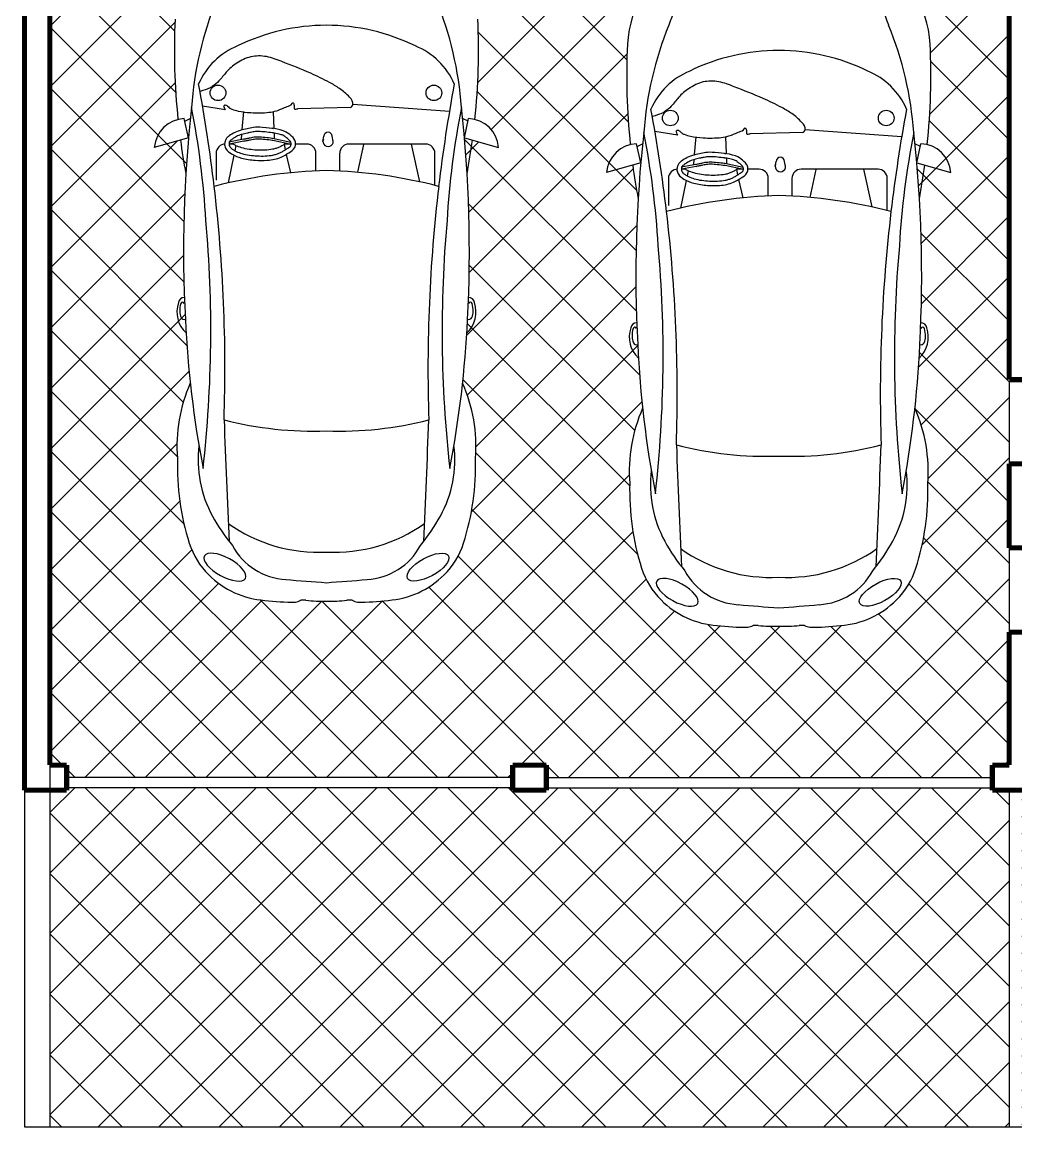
# Model space of a CAD drawing. Header units: millimetres. Extents: x -54.3 to 12.1, y 152.8 to 185.4.
# Drawn here: x -54.3 to -48.39, y 160.14 to 166.7 of the extents above; entities that cross this region are included whole.
import ezdxf

# ---------------------------------------------------------------- set-up
doc = ezdxf.new("R2010")
doc.units = ezdxf.units.MM
doc.header["$LTSCALE"] = 2
for name, color, linetype in [('AUTOS', 244, 'Continuous'), ('AUXILIARES', 210, 'Continuous'), ('MUROS', 30, 'Continuous'), ('PISO EXTERIOR', 55, 'Continuous'), ('PLANTAS', 80, 'Continuous'), ('PUERTAS', 47, 'Continuous')]:
    doc.layers.add(name, color=color, linetype=linetype)

msp = doc.modelspace()

# ---------------------------------------------------------------- hatches: boundary and pattern name
at = {"layer": 'PLANTAS'}
h = msp.add_hatch(dxfattribs=at)
h.set_pattern_fill('GRASS', color=256, scale=0.004, angle=405, style=0)
h.set_pattern_definition([(135, (-162.437184, 30.710334), (-0.10159993, 6e-17), [0.01905, -0.124634]), (90, (-162.43718, 30.71033), (-0.1016, 7e-17), [0.01905, -0.08255]), (180, (-162.43718, 30.71033), (-7e-17, -0.1016), [0.01905, -0.08255])])
edge = h.paths.add_edge_path()
edge.add_spline(control_points=[(-47.5332, 160.1351), (-47.4929, 160.4123), (-47.4227, 160.8958), (-47.876, 161.5452), (-47.6897, 161.9913), (-47.5868, 162.2376)], knot_values=[0, 0, 0, 0, 0.812786, 1.417241, 2.162293, 2.162293, 2.162293, 2.162293], degree=3, periodic=0)
edge.add_arc((-47.8343, 162.4851), 0.35, 630, 675, ccw=False)
edge.add_line((-47.8343, 162.1351), (-48.4343, 162.1351))
edge.add_line((-48.4343, 162.1351), (-48.4343, 160.1351))
edge.add_line((-48.4343, 160.1351), (-47.5332, 160.1351))
edge = h.paths.add_edge_path()
edge.add_line((-45.4343, 162.1351), (-45.8843, 162.1351))
edge.add_arc((-45.8843, 162.4851), 0.35, 585, 630, ccw=False)
edge.add_spline(control_points=[(-46.1318, 162.2376), (-46.1863, 162.0634), (-46.2944, 161.718), (-45.9428, 161.0506), (-46.0202, 160.5052), (-46.0728, 160.1351)], knot_values=[0, 0, 0, 0, 0.525872, 1.042585, 2.133341, 2.133341, 2.133341, 2.133341], degree=3, periodic=0)
edge.add_line((-46.0728, 160.1351), (-45.4343, 160.1351))
edge.add_line((-45.4343, 160.1351), (-45.4343, 162.1351))

# ---------------------------------------------------------------- linework, layer by layer
at = {"layer": 'AUTOS'}
for p, q in [((-51.7605, 166.1678), (-52.3341, 166.2089)), ((-53.0897, 166.1775), (-53.2266, 166.1993)), ((-52.9908, 166.0618), (-52.9822, 166.1677)), ((-52.8013, 166.0673), (-52.8058, 166.1665)), ((-52.349, 166.1919), (-52.6612, 166.1845)), ((-53.3108, 166.012), (-53.3358, 166.126)), ((-53.3324, 166.1106), (-53.3001, 166.1257)), ((-51.6494, 166.1106), (-51.6817, 166.1257)), ((-51.671, 166.012), (-51.646, 166.126)), ((-53.3108, 166.012), (-53.5136, 165.955)), ((-52.9958, 166.0011), (-52.993, 166.0349)), ((-52.8105, 166.0101), (-52.7019, 165.9865)), ((-52.7986, 166.0075), (-52.8001, 166.0411)), ((-52.5118, 165.9905), (-52.5056, 166.021)), ((-52.4507, 165.9905), (-52.4568, 166.021)), ((-51.671, 166.012), (-51.4681, 165.955)), ((-50.4021, 166.0281), (-50.539, 166.0498)), ((-50.3032, 165.9124), (-50.2946, 166.0183)), ((-50.1137, 165.9179), (-50.1182, 166.0171)), ((-49.6614, 166.0424), (-49.9736, 166.0351)), ((-49.0728, 166.0184), (-49.6465, 166.0595)), ((-52.9834, 166.0036), (-53.0704, 165.9865)), ((-52.9824, 165.9916), (-53.0694, 165.9745)), ((-53.046, 165.9745), (-53.0694, 165.9745)), ((-53.0288, 165.9651), (-53.0351, 165.935)), ((-52.8095, 165.9981), (-52.7009, 165.9745)), ((-52.7009, 165.9745), (-52.743, 165.9745)), ((-52.743, 165.9745), (-52.7355, 165.9408)), ((-52.6078, 165.9745), (-52.6743, 165.9745)), ((-51.9009, 165.9745), (-52.3579, 165.9745)), ((-52.2715, 165.9725), (-52.3061, 165.8068)), ((-51.9873, 165.9745), (-51.9373, 165.7503)), ((-51.6628, 165.911), (-51.5857, 165.9881)), ((-50.6232, 165.8626), (-50.6482, 165.9766)), ((-50.6448, 165.9611), (-50.6124, 165.9763)), ((-48.9618, 165.9611), (-48.9941, 165.9763)), ((-48.9834, 165.8626), (-48.9584, 165.9766)), ((-53.1465, 165.92), (-53.1465, 165.7596)), ((-53.0407, 165.9083), (-53.075, 165.7435)), ((-52.7295, 165.9136), (-52.705, 165.804)), ((-52.5534, 165.8154), (-52.5534, 165.92)), ((-52.4124, 165.92), (-52.4124, 165.8145)), ((-51.8465, 165.7291), (-51.8465, 165.92)), ((-50.3082, 165.8517), (-50.3054, 165.8855)), ((-50.111, 165.8581), (-50.1125, 165.8917)), ((-50.6232, 165.8626), (-50.826, 165.8056)), ((-50.2958, 165.8541), (-50.3828, 165.8371)), ((-50.2948, 165.8421), (-50.3818, 165.825)), ((-50.3584, 165.825), (-50.3818, 165.825)), ((-50.3412, 165.8157), (-50.3475, 165.7856)), ((-50.1229, 165.8607), (-50.0143, 165.8371)), ((-50.1219, 165.8487), (-50.0133, 165.825)), ((-50.0133, 165.825), (-50.0554, 165.825)), ((-50.0554, 165.825), (-50.0479, 165.7914)), ((-49.9202, 165.825), (-49.9867, 165.825)), ((-49.8241, 165.841), (-49.818, 165.8716)), ((-49.7631, 165.841), (-49.7692, 165.8716)), ((-49.2133, 165.825), (-49.6703, 165.825)), ((-49.5839, 165.8231), (-49.6185, 165.6574)), ((-49.2997, 165.825), (-49.2497, 165.6009)), ((-48.9834, 165.8626), (-48.7805, 165.8056)), ((-50.4589, 165.7706), (-50.4589, 165.6102)), ((-50.353, 165.7589), (-50.3874, 165.5941)), ((-50.0418, 165.7642), (-50.0174, 165.6546)), ((-49.8658, 165.6659), (-49.8658, 165.7706)), ((-49.7248, 165.7706), (-49.7248, 165.6651)), ((-49.1589, 165.5797), (-49.1589, 165.7706))]:
    msp.add_line(p, q, dxfattribs=at)
for centre, radius, start, end in [((-50.0542, 166.5327), 0.6493, 117.47056, 176.89585), ((-49.5524, 166.5327), 0.6493, 3.10415, 62.52944), ((-49.6495, 166.4116), 0.8507, 135.03952, 161.51269), ((-49.957, 166.4116), 0.8507, 18.48731, 44.96048), ((-51.2242, 166.046), 2.0739, 157.76563, 175.95499), ((-53.7576, 166.046), 2.0739, 4.04501, 22.23437), ((-49.3942, 166.5332), 4.0002, 177.36171, 185.92065), ((-52.4916, 165.4833), 1.1969, 89.96603, 116.18421), ((-52.4902, 165.4833), 1.1969, 63.81579, 90.03397), ((-55.5876, 166.5332), 4.0002, 354.07935, 2.63829), ((-48.5366, 165.8966), 2.0739, 157.76563, 175.95499), ((-51.07, 165.8966), 2.0739, 4.04501, 22.23437), ((-52.8574, 166.161), 0.4284, 112.2685, 156.45681), ((-52.1244, 166.161), 0.4284, 23.54319, 67.7315), ((-46.7066, 166.3838), 4.0002, 177.36171, 185.92065), ((-52.9, 166.3838), 4.0002, 354.07935, 2.63829), ((-49.804, 165.3339), 1.1969, 89.96603, 116.18421), ((-49.8026, 165.3339), 1.1969, 63.81579, 90.03397), ((-50.1698, 166.0116), 0.4284, 112.2685, 156.45681), ((-49.4368, 166.0116), 0.4284, 23.54319, 67.7315), ((-62.9463, 164.5469), 9.8591, 6.85382, 10.43198), ((-42.0355, 164.5469), 9.8591, 169.56802, 173.14618), ((-45.5971, 165.3408), 7.7429, 173.68625, 183.01736), ((-58.0588, 165.2437), 4.8594, 3.25865, 11.25718), ((-46.9229, 165.2437), 4.8594, 168.74282, 176.74135), ((-59.3847, 165.3408), 7.7429, 356.98264, 6.31375), ((-60.2587, 164.3975), 9.8591, 6.85382, 10.43198), ((-39.3479, 164.3975), 9.8591, 169.56802, 173.14618), ((-53.3273, 165.9393), 0.187, 92.58953, 175.16419), ((-51.6544, 165.9393), 0.187, 4.83581, 87.41047), ((-52.4812, 166.021), 0.0244, 0, 180), ((-42.9095, 165.1914), 7.7429, 173.68625, 183.01736), ((-55.3712, 165.0943), 4.8594, 3.25865, 11.25718), ((-44.2353, 165.0943), 4.8594, 168.74282, 176.74135), ((-56.6971, 165.1914), 7.7429, 356.98264, 6.31375), ((-49.3942, 166.5332), 4.0002, 187.67958, 190.5813), ((-53.0921, 165.92), 0.0544, 90, 180), ((-52.6078, 165.92), 0.0544, 0, 90), ((-52.4812, 165.9905), 0.0305, 157.38014, 22.61986), ((-52.3579, 165.92), 0.0544, 90, 180), ((-51.9009, 165.92), 0.0544, 360, 90), ((-55.5876, 166.5332), 4.0002, 349.4187, 352.32042), ((-50.6397, 165.7898), 0.187, 92.58953, 175.16419), ((-48.9668, 165.7898), 0.187, 4.83581, 87.41047), ((-49.7936, 165.8716), 0.0244, 0, 180), ((-52.4031, 162.7948), 3.0243, 91.66286, 104.44656), ((-52.5786, 162.7948), 3.0243, 75.55344, 88.33714), ((-46.7066, 166.3838), 4.0002, 187.67958, 190.5813), ((-50.4044, 165.7706), 0.0544, 90, 180), ((-49.9202, 165.7706), 0.0544, 0, 90), ((-49.7936, 165.841), 0.0305, 157.38014, 22.61986), ((-49.6703, 165.7706), 0.0544, 90, 180), ((-49.2133, 165.7706), 0.0544, 360, 90), ((-52.9, 166.3838), 4.0002, 349.4187, 352.32042), ((-62.3332, 164.6412), 9.2392, 358.10849, 6.72686), ((-42.6485, 164.6412), 9.2392, 173.27314, 181.89151), ((-49.7155, 162.6454), 3.0243, 91.66286, 104.44656), ((-49.891, 162.6454), 3.0243, 75.55344, 88.33714), ((-59.6456, 164.4918), 9.2392, 358.10849, 6.72686), ((-39.9609, 164.4918), 9.2392, 173.27314, 181.89151), ((-60.5238, 164.865), 7.3458, 353.60374, 5.11547), ((-44.4579, 164.865), 7.3458, 174.88453, 186.39626), ((-57.8362, 164.7156), 7.3458, 353.60374, 5.11547), ((-41.7703, 164.7156), 7.3458, 174.88453, 186.39626), ((-53.2123, 164.9765), 0.1673, 160.42196, 227.68152), ((-53.3356, 165.0282), 0.0346, 88.95295, 172.65299), ((-53.2179, 164.9877), 0.1442, 164.07499, 182.89534), ((-53.3459, 165.0242), 0.0111, 20.95629, 164.07499), ((-51.7695, 164.9765), 0.1673, 312.31848, 19.57804), ((-51.6462, 165.0282), 0.0346, 7.34701, 91.04705), ((-51.6358, 165.0242), 0.0111, 15.92501, 159.04371), ((-51.7638, 164.9877), 0.1442, 357.10466, 15.92501), ((-53.2901, 164.9758), 0.072, 176.35174, 206.78191), ((-51.6917, 164.9758), 0.072, 333.21809, 3.64826), ((-53.3359, 164.953), 0.0208, 207.35527, 288.69527), ((-47.1138, 165.2225), 6.2221, 182.66451, 190.89347), ((-57.868, 165.2225), 6.2221, 349.10653, 357.33549), ((-51.6459, 164.953), 0.0208, 251.30473, 332.64473), ((-50.648, 164.8788), 0.0346, 88.95295, 172.65299), ((-48.9586, 164.8788), 0.0346, 7.34701, 91.04705), ((-50.5247, 164.8271), 0.1673, 160.42196, 227.68152), ((-50.5303, 164.8383), 0.1442, 164.07499, 182.89534), ((-50.6025, 164.8264), 0.072, 176.35174, 206.78191), ((-50.6583, 164.8748), 0.0111, 20.95629, 164.07499), ((-49.0819, 164.8271), 0.1673, 312.31848, 19.57804), ((-48.9482, 164.8748), 0.0111, 15.92501, 159.04371), ((-49.0041, 164.8264), 0.072, 333.21809, 3.64826), ((-49.0762, 164.8383), 0.1442, 357.10466, 15.92501), ((-50.6483, 164.8035), 0.0208, 207.35527, 288.69527), ((-44.4262, 165.0731), 6.2221, 182.66451, 190.89347), ((-55.1804, 165.0731), 6.2221, 349.10653, 357.33549), ((-48.9583, 164.8035), 0.0208, 251.30473, 332.64473), ((-52.4522, 164.1798), 0.9268, 156.16946, 184.45235), ((-52.5296, 164.1798), 0.9268, 355.54765, 23.83054), ((-49.7646, 164.0304), 0.9268, 156.16946, 184.45235), ((-49.842, 164.0304), 0.9268, 355.54765, 23.83054), ((13.2589, 166.7342), 66.4012, 182.069584, 182.693924), ((-52.5676, 166.3988), 2.1299, 255.5498, 272.06298), ((-52.4142, 166.3988), 2.1299, 267.93702, 284.4502), ((-118.2406, 166.7342), 66.4012, 357.306076, 357.930416), ((-52.555, 164.0993), 0.6987, 173.04676, 208.62149), ((-52.4267, 164.0993), 0.6987, 331.37851, 6.95324), ((15.9465, 166.5848), 66.4012, 182.069584, 182.693924), ((-49.8799, 166.2493), 2.1299, 255.5498, 272.06298), ((-49.7266, 166.2493), 2.1299, 267.93702, 284.4502), ((-115.553, 166.5848), 66.4012, 357.306076, 357.930416), ((-51.8674, 164.0615), 1.5095, 178.2419, 197.66668), ((-53.1144, 164.0615), 1.5095, 342.33332, 1.7581), ((-49.8674, 163.9499), 0.6987, 173.04676, 208.62149), ((-49.7391, 163.9499), 0.6987, 331.37851, 6.95324), ((-49.1798, 163.9121), 1.5095, 178.2419, 197.66668), ((-50.4268, 163.9121), 1.5095, 342.33332, 1.7581), ((-52.1979, 164.2942), 1.1056, 208.62149, 219.65833), ((-52.5389, 164.4721), 0.9228, 234.56054, 272.98073), ((-52.4429, 164.4721), 0.9228, 267.01927, 305.43946), ((-52.7839, 164.2942), 1.1056, 320.34167, 331.37851), ((-52.8666, 163.7433), 0.4608, 197.66668, 225.36537), ((-52.7096, 163.7731), 0.3864, 208.53774, 266.70222), ((-52.2721, 163.7731), 0.3864, 273.29778, 331.46226), ((-52.1152, 163.7433), 0.4608, 314.63463, 342.33332), ((-49.5103, 164.1448), 1.1056, 208.62149, 219.65833), ((-50.0963, 164.1448), 1.1056, 320.34167, 331.37851), ((-49.8513, 164.3226), 0.9228, 234.56054, 272.98073), ((-49.7553, 164.3226), 0.9228, 267.01927, 305.43946), ((-50.179, 163.5939), 0.4608, 197.66668, 225.36537), ((-49.4276, 163.5939), 0.4608, 314.63463, 342.33332), ((-52.8229, 163.7804), 0.5179, 224.81564, 266.20911), ((-51.4164, 178.6475), 15.3167, 265.07324, 265.97741), ((-53.5653, 178.6475), 15.3167, 274.02259, 274.92676), ((-52.1588, 163.7804), 0.5179, 273.79089, 315.18436), ((-50.022, 163.6237), 0.3864, 208.53774, 266.70222), ((-49.5845, 163.6237), 0.3864, 273.29778, 331.46226), ((-52.6754, 164.8045), 1.5516, 263.27164, 269.99061), ((-52.693, 163.3535), 0.1021, 279.80437, 298.96701), ((-52.636, 162.7503), 0.514, 87.37003, 90.84025), ((-52.5188, 164.1725), 0.9136, 264.11857, 271.75432), ((-52.4629, 164.1725), 0.9136, 268.24568, 275.88143), ((-52.3457, 162.7503), 0.514, 89.15975, 92.62997), ((-52.2887, 163.3535), 0.1021, 241.03299, 260.19563), ((-52.3064, 164.8045), 1.5516, 270.00939, 276.72836), ((-50.1353, 163.631), 0.5179, 224.81564, 266.20911), ((-49.4712, 163.631), 0.5179, 273.79089, 315.18436), ((-48.7288, 178.4981), 15.3167, 265.07324, 265.97741), ((-50.8777, 178.4981), 15.3167, 274.02259, 274.92676), ((-49.9878, 164.6551), 1.5516, 263.27164, 269.99061), ((-50.0054, 163.2041), 0.1021, 279.80437, 298.96701), ((-49.9484, 162.6009), 0.514, 87.37003, 90.84025), ((-49.8312, 164.0231), 0.9136, 264.11857, 271.75432), ((-49.7753, 164.0231), 0.9136, 268.24568, 275.88143), ((-49.6581, 162.6009), 0.514, 89.15975, 92.62997), ((-49.6011, 163.2041), 0.1021, 241.03299, 260.19563), ((-49.6188, 164.6551), 1.5516, 270.00939, 276.72836)]:
    msp.add_arc(centre, radius, start, end, dxfattribs=at)
for centre in [(-53.1353, 166.2786), (-51.8525, 166.2786), (-50.4477, 166.1292), (-49.1649, 166.1292)]:
    msp.add_ellipse(centre, major_axis=(0.0467, 0), ratio=0.983266, start_param=4.712389, end_param=10.995574, dxfattribs=at)
at = {"layer": 'AUTOS', "extrusion": (0, 0, -1)}
for centre in [(-53.0941, 163.4608), (-50.4065, 163.3114)]:
    msp.add_ellipse(centre, major_axis=(-0.1215, 0.0668), ratio=0.405921, dxfattribs=at)
at = {"layer": 'AUTOS'}
for centre in [(-51.8877, 163.4608), (-49.2001, 163.3114)]:
    msp.add_ellipse(centre, major_axis=(0.1215, 0.0668), ratio=0.405921, dxfattribs=at)
for points, knots in [([(-52.349, 166.1919), (-52.3419, 166.1947), (-52.324, 166.2169), (-52.3615, 166.2647), (-52.4085, 166.3041), (-52.4886, 166.3506), (-52.6018, 166.4048), (-52.7278, 166.4538), (-52.8445, 166.4993), (-52.9421, 166.5), (-53.0235, 166.4594), (-53.0855, 166.4072), (-53.124, 166.3508), (-53.1645, 166.3185), (-53.1914, 166.3021), (-53.242, 166.2875)], [0, 0, 0, 0, 0.527288, 1.647451, 3.487558, 5.099073, 7.968657, 12.238313, 14.475187, 16.613757, 18.744202, 20.639343, 22.223389, 23.452731, 24.286529, 24.286529, 24.286529, 24.286529]), ([(-49.6614, 166.0424), (-49.6543, 166.0453), (-49.6364, 166.0674), (-49.6739, 166.1153), (-49.7209, 166.1547), (-49.8009, 166.2012), (-49.9142, 166.2553), (-50.0402, 166.3044), (-50.1569, 166.3499), (-50.2545, 166.3506), (-50.3359, 166.31), (-50.3979, 166.2578), (-50.4363, 166.2014), (-50.4769, 166.169), (-50.5038, 166.1527), (-50.5544, 166.1381)], [0, 0, 0, 0, 0.527288, 1.647451, 3.487558, 5.099073, 7.968657, 12.238313, 14.475187, 16.613757, 18.744202, 20.639343, 22.223389, 23.452731, 24.286529, 24.286529, 24.286529, 24.286529]), ([(-53.0897, 166.1775), (-53.0924, 166.1818), (-53.0981, 166.1887), (-53.1019, 166.206), (-53.0918, 166.2072), (-53.085, 166.2059), (-53.0773, 166.1995), (-53.0684, 166.1886), (-53.0462, 166.179), (-53.004, 166.1669), (-52.9299, 166.159), (-52.8535, 166.1591), (-52.7797, 166.1717), (-52.7357, 166.1952), (-52.6998, 166.2039), (-52.6922, 166.2219), (-52.6864, 166.2159), (-52.6829, 166.2091), (-52.6839, 166.1997), (-52.6812, 166.192), (-52.6841, 166.1787), (-52.6681, 166.1844), (-52.6612, 166.1845)], [0, 0, 0, 0, 0.0138597, 0.0278304, 0.0329137, 0.0379971, 0.0465756, 0.0592704, 0.0762214, 0.1105991, 0.1789801, 0.2766959, 0.3173629, 0.3800771, 0.4110544, 0.4160421, 0.4210284, 0.4277212, 0.4387433, 0.4448131, 0.4508005, 0.4694463, 0.4694463, 0.4694463, 0.4694463]), ([(-52.808, 166.0677), (-52.8224, 166.0703), (-52.7433, 166.0575), (-52.7213, 166.0391), (-52.6824, 166.0111), (-52.6721, 165.9792), (-52.6784, 165.9447), (-52.717, 165.9219), (-52.7669, 165.8888), (-52.8381, 165.8766), (-52.9175, 165.8772), (-52.9901, 165.8874), (-53.0497, 165.9101), (-53.0864, 165.938), (-53.0984, 165.9684), (-53.0934, 165.9907), (-53.0863, 166.011), (-53.0634, 166.0265), (-53.0246, 166.0537), (-52.9376, 166.0701), (-52.9033, 166.0801), (-52.7941, 166.0652), (-52.808, 166.0677)], [0, 0, 0, 0, 0.03969, 0.089634, 0.13125, 0.1542862, 0.1797268, 0.2207266, 0.2680991, 0.3447665, 0.4095645, 0.4843001, 0.541515, 0.5817687, 0.6060665, 0.6262474, 0.6436722, 0.6634686, 0.6988791, 0.7758465, 0.8696394, 0.907731, 0.907731, 0.907731, 0.907731]), ([(-52.8057, 166.0408), (-52.8016, 166.04), (-52.7965, 166.0391), (-52.7853, 166.0368), (-52.7792, 166.0355), (-52.7626, 166.0315), (-52.7556, 166.0291), (-52.7457, 166.0246), (-52.7426, 166.0226), (-52.7364, 166.0181), (-52.7344, 166.0165), (-52.7259, 166.0101), (-52.7194, 166.0054), (-52.7113, 165.9979), (-52.7086, 165.9952), (-52.705, 165.9905), (-52.7039, 165.9885), (-52.7021, 165.9843), (-52.7015, 165.982), (-52.7006, 165.9759), (-52.7009, 165.9717), (-52.7023, 165.9672), (-52.7028, 165.966), (-52.7042, 165.9633), (-52.7058, 165.9613), (-52.7113, 165.9564), (-52.7152, 165.9537), (-52.7244, 165.9477), (-52.7299, 165.9444), (-52.74, 165.938), (-52.7449, 165.9349), (-52.7561, 165.9282), (-52.7622, 165.9248), (-52.7744, 165.919), (-52.7808, 165.9166), (-52.7944, 165.9124), (-52.8015, 165.9107), (-52.8236, 165.9064), (-52.8393, 165.9049), (-52.8705, 165.9033), (-52.8861, 165.9034), (-52.9331, 165.9057), (-52.9644, 165.9098), (-53.0049, 165.9217), (-53.016, 165.9257), (-53.0324, 165.9334), (-53.0382, 165.9366), (-53.0489, 165.9433), (-53.0536, 165.9468), (-53.0608, 165.9536), (-53.0635, 165.9568), (-53.0676, 165.9636), (-53.0688, 165.9671), (-53.0695, 165.9711), (-53.0696, 165.9722), (-53.0693, 165.9757), (-53.0689, 165.9779), (-53.0676, 165.9831), (-53.0666, 165.9863), (-53.0651, 165.9907), (-53.0644, 165.9922), (-53.0636, 165.9935), (-53.0635, 165.9937), (-53.0626, 165.9946), (-53.0619, 165.9953), (-53.0593, 165.9974), (-53.0569, 165.9991), (-53.0514, 166.0029), (-53.0488, 166.0047), (-53.0439, 166.0081), (-53.0415, 166.0097), (-53.0344, 166.0143), (-53.0299, 166.017), (-53.0209, 166.0217), (-53.0162, 166.0238), (-53.006, 166.0277), (-53.0005, 166.0295), (-52.9837, 166.0344), (-52.972, 166.037), (-52.9543, 166.0408), (-52.9479, 166.0421), (-52.9365, 166.0446), (-52.9315, 166.0456), (-52.9174, 166.0481), (-52.9085, 166.049), (-52.8888, 166.0488), (-52.8825, 166.0485), (-52.8694, 166.0476), (-52.863, 166.0471), (-52.8417, 166.0449), (-52.8236, 166.0426), (-52.8117, 166.0413), (-52.81, 166.0411), (-52.8079, 166.0409), (-52.8073, 166.0409), (-52.8062, 166.0408), (-52.806, 166.0408), (-52.8057, 166.0408)], [0.497033, 0.497033, 0.497033, 0.497033, 0.723444, 0.723444, 0.974636, 0.974636, 1.50964, 1.50964, 2.044645, 2.044645, 2.271061, 2.271061, 2.862376, 2.862376, 3.217654, 3.217654, 3.537253, 3.537253, 3.856852, 3.856852, 4.368613, 4.368613, 4.584627, 4.584627, 4.99269, 4.99269, 5.400753, 5.400753, 5.808816, 5.808816, 6.216879, 6.216879, 6.778716, 6.778716, 7.350371, 7.350371, 7.922025, 7.922025, 9.065335, 9.065335, 10.208644, 10.208644, 12.495263, 12.495263, 13.409896, 13.409896, 13.929088, 13.929088, 14.44828, 14.44828, 14.909885, 14.909885, 15.371489, 15.371489, 15.62524, 15.62524, 15.87899, 15.87899, 16.120875, 16.120875, 16.36276, 16.36276, 16.51635, 16.51635, 16.669941, 16.669941, 16.921521, 16.921521, 17.136676, 17.136676, 17.351831, 17.351831, 17.782142, 17.782142, 18.204974, 18.204974, 18.627807, 18.627807, 19.473473, 19.473473, 19.978923, 19.978923, 20.484372, 20.484372, 21.475119, 21.475119, 21.859144, 21.859144, 22.162884, 22.162884, 22.770362, 22.770362, 22.900493, 22.900493, 22.951221, 22.951221, 22.964298, 22.964298, 22.964298, 22.964298]), ([(-52.9834, 166.0036), (-52.9762, 166.0054), (-52.9689, 166.007), (-52.9553, 166.0099), (-52.9489, 166.0112), (-52.9375, 166.0137), (-52.9325, 166.0147), (-52.9184, 166.0172), (-52.9095, 166.0181), (-52.8898, 166.0178), (-52.8835, 166.0176), (-52.8704, 166.0167), (-52.864, 166.0161), (-52.8427, 166.014), (-52.8246, 166.0117), (-52.8132, 166.0104), (-52.8118, 166.0103), (-52.8105, 166.0101)], [18.939067, 18.939067, 18.939067, 18.939067, 19.473473, 19.473473, 19.978923, 19.978923, 20.484372, 20.484372, 21.475119, 21.475119, 21.859144, 21.859144, 22.162884, 22.162884, 22.770362, 22.770362, 22.871566, 22.871566, 22.871566, 22.871566]), ([(-50.4021, 166.0281), (-50.4048, 166.0324), (-50.4105, 166.0392), (-50.4143, 166.0566), (-50.4042, 166.0578), (-50.3974, 166.0565), (-50.3896, 166.0501), (-50.3808, 166.0392), (-50.3586, 166.0296), (-50.3164, 166.0175), (-50.2423, 166.0095), (-50.1658, 166.0097), (-50.0921, 166.0223), (-50.0481, 166.0458), (-50.0122, 166.0545), (-50.0046, 166.0725), (-49.9987, 166.0665), (-49.9953, 166.0597), (-49.9962, 166.0503), (-49.9936, 166.0426), (-49.9965, 166.0293), (-49.9805, 166.035), (-49.9736, 166.0351)], [0, 0, 0, 0, 0.0138597, 0.0278304, 0.0329137, 0.0379971, 0.0465756, 0.0592704, 0.0762214, 0.1105991, 0.1789801, 0.2766959, 0.3173629, 0.3800771, 0.4110544, 0.4160421, 0.4210284, 0.4277212, 0.4387433, 0.4448131, 0.4508005, 0.4694463, 0.4694463, 0.4694463, 0.4694463]), ([(-52.729, 165.9806), (-52.7317, 165.9789), (-52.7345, 165.9772), (-52.7422, 165.9723), (-52.747, 165.9693), (-52.7582, 165.9626), (-52.7644, 165.9591), (-52.7766, 165.9534), (-52.783, 165.951), (-52.7965, 165.9468), (-52.8037, 165.945), (-52.8257, 165.9408), (-52.8415, 165.9392), (-52.8727, 165.9376), (-52.8882, 165.9377), (-52.9352, 165.9401), (-52.9666, 165.9442), (-53.0071, 165.956), (-53.0182, 165.9601), (-53.0345, 165.9678), (-53.0404, 165.9709), (-53.0477, 165.9755), (-53.0495, 165.9768), (-53.0513, 165.978)], [5.596292, 5.596292, 5.596292, 5.596292, 5.808816, 5.808816, 6.216879, 6.216879, 6.778716, 6.778716, 7.350371, 7.350371, 7.922025, 7.922025, 9.065335, 9.065335, 10.208644, 10.208644, 12.495263, 12.495263, 13.409896, 13.409896, 13.929088, 13.929088, 14.118229, 14.118229, 14.118229, 14.118229]), ([(-52.9824, 165.9916), (-52.9752, 165.9934), (-52.9679, 165.995), (-52.9543, 165.9978), (-52.9479, 165.9992), (-52.9365, 166.0016), (-52.9315, 166.0027), (-52.9174, 166.0051), (-52.9085, 166.0061), (-52.8888, 166.0058), (-52.8825, 166.0055), (-52.8694, 166.0047), (-52.863, 166.0041), (-52.8417, 166.002), (-52.8236, 165.9997), (-52.8121, 165.9984), (-52.8108, 165.9982), (-52.8095, 165.9981)], [18.939067, 18.939067, 18.939067, 18.939067, 19.473473, 19.473473, 19.978923, 19.978923, 20.484372, 20.484372, 21.475119, 21.475119, 21.859144, 21.859144, 22.162884, 22.162884, 22.770362, 22.770362, 22.871566, 22.871566, 22.871566, 22.871566]), ([(-50.1204, 165.9183), (-50.1348, 165.9208), (-50.0557, 165.9081), (-50.0337, 165.8897), (-49.9948, 165.8616), (-49.9845, 165.8298), (-49.9908, 165.7953), (-50.0294, 165.7725), (-50.0793, 165.7393), (-50.1505, 165.7272), (-50.2299, 165.7278), (-50.3025, 165.738), (-50.3621, 165.7606), (-50.3988, 165.7886), (-50.4108, 165.819), (-50.4058, 165.8413), (-50.3986, 165.8616), (-50.3758, 165.8771), (-50.3369, 165.9043), (-50.25, 165.9207), (-50.2157, 165.9306), (-50.1065, 165.9158), (-50.1204, 165.9183)], [0, 0, 0, 0, 0.03969, 0.089634, 0.13125, 0.1542862, 0.1797268, 0.2207266, 0.2680991, 0.3447665, 0.4095645, 0.4843001, 0.541515, 0.5817687, 0.6060665, 0.6262474, 0.6436722, 0.6634686, 0.6988791, 0.7758465, 0.8696394, 0.907731, 0.907731, 0.907731, 0.907731]), ([(-50.1181, 165.8914), (-50.114, 165.8906), (-50.1089, 165.8896), (-50.0977, 165.8874), (-50.0916, 165.8861), (-50.075, 165.8821), (-50.068, 165.8796), (-50.0581, 165.8752), (-50.055, 165.8732), (-50.0488, 165.8687), (-50.0468, 165.8671), (-50.0383, 165.8607), (-50.0318, 165.8559), (-50.0236, 165.8485), (-50.021, 165.8457), (-50.0174, 165.841), (-50.0163, 165.8391), (-50.0145, 165.8348), (-50.0139, 165.8326), (-50.013, 165.8265), (-50.0133, 165.8223), (-50.0147, 165.8177), (-50.0152, 165.8166), (-50.0166, 165.8139), (-50.0182, 165.8119), (-50.0237, 165.807), (-50.0276, 165.8042), (-50.0368, 165.7983), (-50.0423, 165.795), (-50.0524, 165.7886), (-50.0573, 165.7855), (-50.0685, 165.7788), (-50.0746, 165.7754), (-50.0868, 165.7696), (-50.0932, 165.7672), (-50.1068, 165.763), (-50.1139, 165.7613), (-50.136, 165.757), (-50.1517, 165.7554), (-50.1829, 165.7539), (-50.1985, 165.7539), (-50.2455, 165.7563), (-50.2768, 165.7604), (-50.3173, 165.7722), (-50.3284, 165.7763), (-50.3448, 165.784), (-50.3506, 165.7872), (-50.3613, 165.7939), (-50.366, 165.7974), (-50.3732, 165.8041), (-50.3759, 165.8074), (-50.3799, 165.8142), (-50.3812, 165.8177), (-50.3819, 165.8217), (-50.382, 165.8228), (-50.3817, 165.8263), (-50.3813, 165.8285), (-50.38, 165.8337), (-50.379, 165.8368), (-50.3775, 165.8413), (-50.3767, 165.8428), (-50.376, 165.8441), (-50.3759, 165.8442), (-50.375, 165.8452), (-50.3743, 165.8458), (-50.3717, 165.848), (-50.3693, 165.8497), (-50.3638, 165.8535), (-50.3612, 165.8553), (-50.3563, 165.8587), (-50.3539, 165.8603), (-50.3468, 165.8649), (-50.3423, 165.8676), (-50.3333, 165.8723), (-50.3286, 165.8744), (-50.3184, 165.8783), (-50.3129, 165.8801), (-50.2961, 165.885), (-50.2844, 165.8876), (-50.2667, 165.8914), (-50.2602, 165.8927), (-50.2489, 165.8952), (-50.2439, 165.8962), (-50.2298, 165.8987), (-50.2209, 165.8996), (-50.2011, 165.8993), (-50.1949, 165.8991), (-50.1818, 165.8982), (-50.1754, 165.8976), (-50.1541, 165.8955), (-50.136, 165.8932), (-50.1241, 165.8919), (-50.1224, 165.8917), (-50.1203, 165.8915), (-50.1197, 165.8914), (-50.1186, 165.8914), (-50.1184, 165.8914), (-50.1181, 165.8914)], [0.497033, 0.497033, 0.497033, 0.497033, 0.723444, 0.723444, 0.974636, 0.974636, 1.50964, 1.50964, 2.044645, 2.044645, 2.271061, 2.271061, 2.862376, 2.862376, 3.217654, 3.217654, 3.537253, 3.537253, 3.856852, 3.856852, 4.368613, 4.368613, 4.584627, 4.584627, 4.99269, 4.99269, 5.400753, 5.400753, 5.808816, 5.808816, 6.216879, 6.216879, 6.778716, 6.778716, 7.350371, 7.350371, 7.922025, 7.922025, 9.065335, 9.065335, 10.208644, 10.208644, 12.495263, 12.495263, 13.409896, 13.409896, 13.929088, 13.929088, 14.44828, 14.44828, 14.909885, 14.909885, 15.371489, 15.371489, 15.62524, 15.62524, 15.87899, 15.87899, 16.120875, 16.120875, 16.36276, 16.36276, 16.51635, 16.51635, 16.669941, 16.669941, 16.921521, 16.921521, 17.136676, 17.136676, 17.351831, 17.351831, 17.782142, 17.782142, 18.204974, 18.204974, 18.627807, 18.627807, 19.473473, 19.473473, 19.978923, 19.978923, 20.484372, 20.484372, 21.475119, 21.475119, 21.859144, 21.859144, 22.162884, 22.162884, 22.770362, 22.770362, 22.900493, 22.900493, 22.951221, 22.951221, 22.964298, 22.964298, 22.964298, 22.964298]), ([(-50.0414, 165.8312), (-50.0441, 165.8295), (-50.0469, 165.8278), (-50.0546, 165.8229), (-50.0594, 165.8199), (-50.0706, 165.8132), (-50.0768, 165.8097), (-50.089, 165.804), (-50.0953, 165.8015), (-50.1089, 165.7973), (-50.1161, 165.7956), (-50.1381, 165.7914), (-50.1539, 165.7898), (-50.1851, 165.7882), (-50.2006, 165.7883), (-50.2476, 165.7906), (-50.279, 165.7948), (-50.3195, 165.8066), (-50.3306, 165.8106), (-50.3469, 165.8184), (-50.3528, 165.8215), (-50.3601, 165.8261), (-50.3619, 165.8273), (-50.3637, 165.8286)], [5.596292, 5.596292, 5.596292, 5.596292, 5.808816, 5.808816, 6.216879, 6.216879, 6.778716, 6.778716, 7.350371, 7.350371, 7.922025, 7.922025, 9.065335, 9.065335, 10.208644, 10.208644, 12.495263, 12.495263, 13.409896, 13.409896, 13.929088, 13.929088, 14.118229, 14.118229, 14.118229, 14.118229]), ([(-50.2958, 165.8541), (-50.2886, 165.856), (-50.2813, 165.8576), (-50.2677, 165.8604), (-50.2612, 165.8618), (-50.2499, 165.8642), (-50.2449, 165.8653), (-50.2308, 165.8677), (-50.2219, 165.8687), (-50.2022, 165.8684), (-50.1959, 165.8681), (-50.1828, 165.8672), (-50.1764, 165.8667), (-50.1551, 165.8646), (-50.137, 165.8623), (-50.1255, 165.861), (-50.1242, 165.8608), (-50.1229, 165.8607)], [18.939067, 18.939067, 18.939067, 18.939067, 19.473473, 19.473473, 19.978923, 19.978923, 20.484372, 20.484372, 21.475119, 21.475119, 21.859144, 21.859144, 22.162884, 22.162884, 22.770362, 22.770362, 22.871566, 22.871566, 22.871566, 22.871566]), ([(-50.2948, 165.8421), (-50.2876, 165.8439), (-50.2803, 165.8455), (-50.2667, 165.8484), (-50.2602, 165.8498), (-50.2489, 165.8522), (-50.2439, 165.8533), (-50.2298, 165.8557), (-50.2209, 165.8567), (-50.2011, 165.8564), (-50.1949, 165.8561), (-50.1818, 165.8552), (-50.1754, 165.8547), (-50.1541, 165.8525), (-50.136, 165.8503), (-50.1245, 165.849), (-50.1232, 165.8488), (-50.1219, 165.8487)], [18.939067, 18.939067, 18.939067, 18.939067, 19.473473, 19.473473, 19.978923, 19.978923, 20.484372, 20.484372, 21.475119, 21.475119, 21.859144, 21.859144, 22.162884, 22.162884, 22.770362, 22.770362, 22.871566, 22.871566, 22.871566, 22.871566])]:
    msp.add_open_spline(points, degree=3, knots=knots, dxfattribs=at)
at = {"layer": 'AUXILIARES'}
msp.add_line((-54.1343, 162.2851), (-54.1343, 162.1351), dxfattribs=at)
at = {"layer": 'MUROS'}
for p, q in [((-48.4343, 164.5625), (-48.4343, 164.0749)), ((-48.4343, 163.5749), (-48.4343, 163.0749)), ((-54.2843, 162.1351), (-54.2843, 160.1351)), ((-54.1343, 162.1351), (-54.1343, 160.1351))]:
    msp.add_line(p, q, dxfattribs=at)
at = {"layer": 'MUROS', "const_width": 0.03}
for points in [[(-54.2843, 168.1351), (-54.2843, 162.1351)], [(-54.1343, 168.1351), (-54.1343, 162.2851)], [(-48.4343, 166.9851), (-48.4343, 164.5749)], [(-48.4343, 164.5749), (-48.2843, 164.5749)], [(-48.4343, 164.0749), (-48.4343, 163.5749)], [(-48.4343, 164.0749), (-48.2843, 164.0749)], [(-48.4343, 163.5749), (-48.2843, 163.5749)], [(-48.4343, 163.0749), (-48.4343, 162.2851)], [(-48.4343, 163.0749), (-48.2843, 163.0749)], [(-54.1343, 162.2851), (-54.0343, 162.2851)], [(-54.0343, 162.2851), (-54.0343, 162.1351)], [(-51.3843, 162.2851), (-51.1843, 162.2851)], [(-51.3843, 162.2851), (-51.3843, 162.1351)], [(-51.1843, 162.2851), (-51.1843, 162.1351)], [(-48.5343, 162.2851), (-48.4343, 162.2851)], [(-48.5343, 162.2851), (-48.5343, 162.1351)], [(-54.2843, 162.1351), (-54.0343, 162.1351)], [(-51.3843, 162.1351), (-51.1843, 162.1351)], [(-48.5343, 162.1351), (-48.2843, 162.1351)]]:
    msp.add_lwpolyline(points, dxfattribs=at)
at = {"layer": 'PISO EXTERIOR'}
for p, q in [((-54.1343, 166.6724), (-52.8216, 167.9851)), ((-54.1343, 166.3132), (-52.4624, 167.9851)), ((-50.6972, 166.107), (-52.5753, 167.9851)), ((-50.7058, 166.4748), (-52.216, 167.9851)), ((-53.3928, 166.6473), (-54.1343, 167.3888)), ((-51.592, 166.3411), (-50.548, 167.3851)), ((-51.5127, 166.0612), (-50.1888, 167.3851)), ((-48.4343, 166.3585), (-49.4608, 167.3851)), ((-53.3865, 166.2818), (-54.1343, 167.0296)), ((-48.902, 166.5166), (-48.4343, 166.9843)), ((-54.1343, 165.954), (-53.391, 166.6972)), ((-53.3226, 165.8587), (-54.1343, 166.6704)), ((-50.6476, 165.6982), (-51.5888, 166.6393)), ((-48.9064, 166.1529), (-48.4343, 166.6251)), ((-51.6452, 165.5694), (-50.7048, 166.5098)), ((-48.4343, 165.9993), (-48.9006, 166.4656)), ((-54.1343, 165.5948), (-53.3897, 166.3394)), ((-53.338, 165.5149), (-54.1343, 166.3112)), ((-50.6509, 165.3422), (-51.595, 166.2864)), ((-48.9728, 165.7273), (-48.4343, 166.2659)), ((-51.6429, 165.2125), (-50.7003, 166.1551)), ((-48.4343, 165.6401), (-48.9088, 166.1147)), ((-54.1343, 165.2356), (-53.3762, 165.9936)), ((-53.3377, 165.1554), (-54.1343, 165.952)), ((-50.6495, 164.9817), (-51.6701, 166.0023)), ((-48.9566, 165.3843), (-48.4343, 165.9066)), ((-51.6577, 164.8385), (-50.668, 165.8282)), ((-48.4343, 165.2809), (-48.9804, 165.827)), ((-54.1343, 164.8764), (-53.3326, 165.6781)), ((-50.6306, 164.6035), (-51.6469, 165.6198)), ((-53.3201, 164.7786), (-54.1343, 165.5928)), ((-51.6539, 164.4831), (-50.6465, 165.4904)), ((-48.956, 165.0257), (-48.4343, 165.5474)), ((-48.4343, 164.9217), (-48.9584, 165.4458)), ((-54.1343, 164.5172), (-53.3399, 165.3116)), ((-53.3415, 164.4407), (-54.1343, 165.2335)), ((-50.6591, 164.2728), (-51.6423, 165.256)), ((-48.9726, 164.6499), (-48.4343, 165.1882)), ((-51.6028, 164.1749), (-50.652, 165.1257)), ((-48.4343, 164.5625), (-48.955, 165.0832)), ((-54.1343, 164.158), (-53.3306, 164.9616)), ((-50.6889, 163.9435), (-51.6538, 164.9083)), ((-53.3768, 164.1169), (-54.1343, 164.8743)), ((-48.9572, 164.3061), (-48.4343, 164.829)), ((-51.6297, 163.7888), (-50.6413, 164.7773)), ((-48.4343, 164.2033), (-48.9673, 164.7364)), ((-54.1343, 163.7988), (-53.3072, 164.6258)), ((-50.642, 163.5373), (-51.6796, 164.575)), ((-53.3373, 163.7181), (-54.1343, 164.5151)), ((-52.8493, 162.2101), (-50.6163, 164.443)), ((-48.9162, 163.9879), (-48.4343, 164.4698)), ((-48.4343, 163.8441), (-48.9943, 164.4041)), ((-54.1343, 163.4395), (-53.3788, 164.195)), ((-52.1884, 162.2101), (-54.1343, 164.1559)), ((-49.6739, 162.2101), (-51.6037, 164.1398)), ((-48.9513, 163.5936), (-48.4343, 164.1106)), ((-52.4901, 162.2101), (-50.6911, 164.009)), ((-48.4343, 163.4849), (-48.9173, 163.9679)), ((-54.1343, 163.0803), (-53.3623, 163.8523)), ((-52.5476, 162.2101), (-54.1343, 163.7967)), ((-50.0332, 162.2101), (-51.627, 163.804)), ((-49.9756, 162.2101), (-48.4343, 163.7514)), ((-52.1309, 162.2101), (-50.6699, 163.671)), ((-48.4343, 163.1257), (-48.9431, 163.6344)), ((-54.1343, 162.7211), (-53.2912, 163.5642)), ((-50.3924, 162.2101), (-51.7086, 163.5263)), ((-52.9068, 162.2101), (-54.1343, 163.4375)), ((-51.7717, 162.2101), (-50.5921, 163.3896)), ((-49.6164, 162.2101), (-48.4343, 163.3922)), ((-54.1343, 162.3619), (-53.1316, 163.3645)), ((-50.7516, 162.2101), (-51.8833, 163.3418)), ((-48.4343, 162.7664), (-49.0295, 163.3617)), ((-53.9269, 162.2101), (-52.8721, 163.2648)), ((-53.5677, 162.2101), (-52.5188, 163.2589)), ((-53.2085, 162.2101), (-52.1586, 163.26)), ((-51.8292, 162.2101), (-52.8854, 163.2663)), ((-51.47, 162.2101), (-52.5188, 163.2589)), ((-51.1858, 162.2851), (-52.1605, 163.2598)), ((-51.3374, 162.2851), (-50.4225, 163.2)), ((-48.4343, 162.4072), (-49.2105, 163.1835)), ((-53.266, 162.2101), (-54.1343, 163.0783)), ((-51.0532, 162.2101), (-50.1512, 163.1121)), ((-50.694, 162.2101), (-49.7944, 163.1097)), ((-50.3348, 162.2101), (-49.4302, 163.1147)), ((-49.3147, 162.2101), (-50.2257, 163.121)), ((-48.9555, 162.2101), (-49.8553, 163.1098)), ((-48.5963, 162.2101), (-49.4947, 163.1085)), ((-49.2572, 162.2101), (-48.4343, 163.033)), ((-53.6253, 162.2101), (-54.1343, 162.7191)), ((-48.898, 162.2101), (-48.4343, 162.6738)), ((-54.0595, 162.2851), (-54.1343, 162.3599)), ((-51.1108, 162.2101), (-51.1843, 162.2835)), ((-48.4638, 162.2851), (-48.4343, 162.3145)), ((-53.9845, 162.2101), (-54.0343, 162.2599)), ((-51.4124, 162.2101), (-51.3843, 162.2382)), ((-48.5388, 162.2101), (-48.5343, 162.2145)), ((-54.1343, 162.0027), (-53.9869, 162.1501)), ((-54.1343, 161.6435), (-53.6277, 162.1501)), ((-54.1343, 161.2843), (-53.2685, 162.1501)), ((-54.1343, 160.9251), (-52.9093, 162.1501)), ((-54.1343, 160.5659), (-52.5501, 162.1501)), ((-54.1343, 160.2066), (-52.1909, 162.1501)), ((-51.9095, 160.1351), (-53.9245, 162.1501)), ((-53.8467, 160.1351), (-51.8317, 162.1501)), ((-51.5503, 160.1351), (-53.5653, 162.1501)), ((-53.4874, 160.1351), (-51.4724, 162.1501)), ((-51.191, 160.1351), (-53.206, 162.1501)), ((-53.1282, 160.1351), (-51.1132, 162.1501)), ((-50.8318, 160.1351), (-52.8468, 162.1501)), ((-52.769, 160.1351), (-50.754, 162.1501)), ((-50.4726, 160.1351), (-52.4876, 162.1501)), ((-52.4098, 160.1351), (-50.3948, 162.1501)), ((-50.1134, 160.1351), (-52.1284, 162.1501)), ((-52.0506, 160.1351), (-50.0356, 162.1501)), ((-49.7542, 160.1351), (-51.7692, 162.1501)), ((-51.6914, 160.1351), (-49.6764, 162.1501)), ((-49.395, 160.1351), (-51.41, 162.1501)), ((-51.3322, 160.1351), (-49.3172, 162.1501)), ((-49.0358, 160.1351), (-51.0508, 162.1501)), ((-50.973, 160.1351), (-48.958, 162.1501)), ((-48.6766, 160.1351), (-50.6916, 162.1501)), ((-50.6138, 160.1351), (-48.5988, 162.1501)), ((-48.4343, 160.252), (-50.3324, 162.1501)), ((-48.4343, 160.6112), (-49.9732, 162.1501)), ((-48.4343, 160.9704), (-49.6139, 162.1501)), ((-48.4343, 161.3296), (-49.2547, 162.1501)), ((-48.4343, 161.6888), (-48.8955, 162.1501)), ((-48.5343, 162.148), (-48.5363, 162.1501)), ((-48.4343, 162.048), (-48.5213, 162.1351)), ((-48.4343, 162.1351), (-48.4343, 160.1351)), ((-52.2687, 160.1351), (-54.1343, 162.0007)), ((-50.2546, 160.1351), (-48.4343, 161.9553)), ((-52.6279, 160.1351), (-54.1343, 161.6414)), ((-49.8953, 160.1351), (-48.4343, 161.5961)), ((-52.9871, 160.1351), (-54.1343, 161.2822)), ((-49.5361, 160.1351), (-48.4343, 161.2369)), ((-53.3463, 160.1351), (-54.1343, 160.923)), ((-49.1769, 160.1351), (-48.4343, 160.8777)), ((-53.7055, 160.1351), (-54.1343, 160.5638)), ((-48.8177, 160.1351), (-48.4343, 160.5185)), ((-54.0647, 160.1351), (-54.1343, 160.2046)), ((-54.2843, 160.1351), (-45.2843, 160.1351)), ((-48.4585, 160.1351), (-48.4343, 160.1593))]:
    msp.add_line(p, q, dxfattribs=at)
at = {"layer": 'PUERTAS'}
for p, q in [((-51.3843, 162.2101), (-54.0343, 162.2101)), ((-51.1843, 162.2101), (-48.5343, 162.2101)), ((-51.3843, 162.1501), (-54.0343, 162.1501)), ((-51.1843, 162.1501), (-48.5343, 162.1501))]:
    msp.add_line(p, q, dxfattribs=at)

doc.saveas('drawing.dxf')
